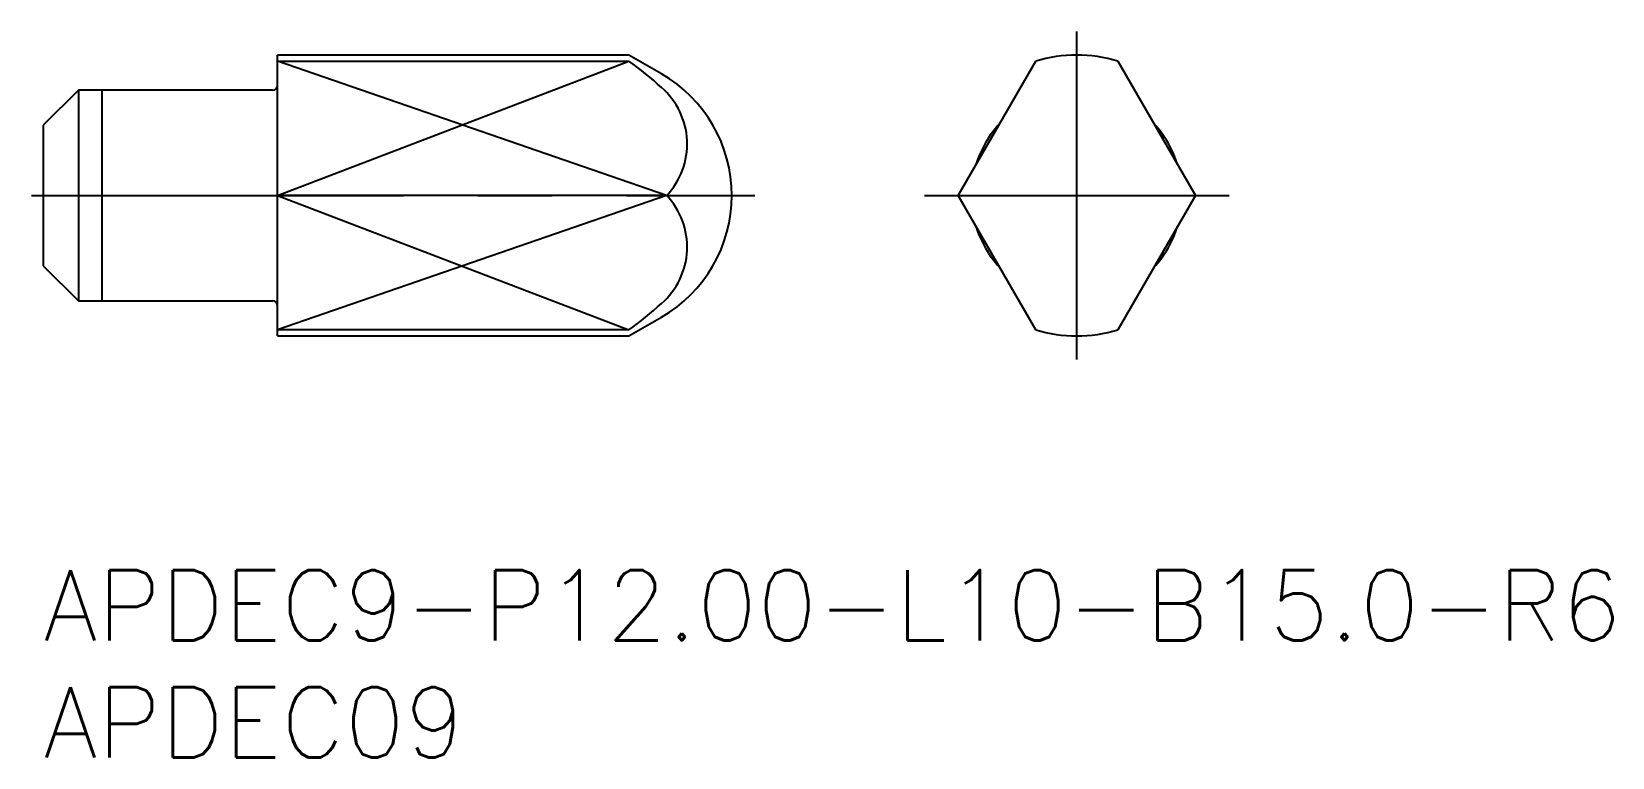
# Model space of a CAD drawing. Extents: x -0.5 to 67, y -8 to 23.
import ezdxf

# ---------------------------------------------------------------- set-up
doc = ezdxf.new("R2010")
doc.units = 0
doc.header["$LTSCALE"] = 0.5
doc.linetypes.add('CENTER', pattern=[50.8, 31.75, -6.35, 6.35, -6.35])
for name, color, linetype in [('MSM_CENTER', 1, 'CENTER'), ('MSM_CONTINUOUS', 7, 'CONTINUOUS'), ('MSM_NARROW', 5, 'CONTINUOUS'), ('MSM_PART_NUMBER', 7, 'CONTINUOUS')]:
    doc.layers.add(name, color=color, linetype=linetype)
doc.styles.get("Standard").update_dxf_attribs({"font": 'txt.shx', "height": 1, "bigfont": 'bigfont.shx'})

# ---------------------------------------------------------------- blocks, each defined once
blk = doc.blocks.new('*U14')
at = {"layer": 'MSM_PART_NUMBER'}
blk.add_text('APDEC9-P12.00-L10-B15.0-R6', height=3, dxfattribs=at).set_placement((0, -3))
blk = doc.blocks.new('*U15')
at = {"layer": 'MSM_PART_NUMBER'}
blk.add_text('APDEC09', height=3, dxfattribs=at).set_placement((0, -8))

msp = doc.modelspace()

# ---------------------------------------------------------------- linework, layer by layer
at = {"layer": 'MSM_CENTER'}
for p, q in [((44.12, 9), (44.12, 23)), ((-0.5, 16), (30.372, 16)), ((37.62, 16), (50.62, 16))]:
    msp.add_line(p, q, dxfattribs=at)
at = {"layer": 'MSM_CONTINUOUS'}
for p, q in [((25, 22), (10, 22)), ((10, 10), (10, 22)), ((10, 21.739), (24.999, 21.739)), ((26.392, 21.196), (25, 22)), ((39.057, 16), (42.37, 21.739)), ((45.87, 21.739), (49.184, 16)), ((1.5, 20.5), (0, 19)), ((9.8, 20.5), (1.5, 20.5)), ((1.5, 20.5), (1.5, 11.5)), ((0, 19), (0, 13)), ((26.611, 16), (10, 16)), ((42.37, 10.261), (39.057, 16)), ((49.184, 16), (45.87, 10.261)), ((0, 13), (1.5, 11.5)), ((1.5, 11.5), (9.8, 11.5)), ((25, 10), (26.392, 10.804)), ((24.999, 10.261), (10, 10.261)), ((10, 10), (25, 10))]:
    msp.add_line(p, q, dxfattribs=at)
for centre, radius, start, end in [((16.03, 9.282), 15.35, 47.53985, 54.2445), ((44.12, 16), 6, 73.04224, 106.95776), ((23.392, 16), 6, 300, 60), ((9.8, 20.7), 0.2, 270, 0), ((24.292, 18.198), 3.196, 316.53162, 48.90875), ((44.12, 16), 4.5, 137.02488, 162.97512), ((44.12, 16), 4.5, 17.02488, 42.97512), ((24.292, 13.802), 3.196, 311.09125, 43.46838), ((44.12, 16), 4.5, 197.02488, 222.97512), ((44.12, 16), 4.5, 317.02488, 342.97512), ((9.8, 11.3), 0.2, 0, 90), ((16.034, 22.712), 15.343, 305.75386, 312.46168), ((44.12, 16), 6, 253.04224, 286.95776)]:
    msp.add_arc(centre, radius, start, end, dxfattribs=at)
at = {"layer": 'MSM_NARROW'}
for p, q in [((10, 16), (24.999, 21.739)), ((26.611, 16), (10, 21.739)), ((2.5, 20.5), (2.5, 11.5)), ((10, 16), (24.999, 10.261)), ((26.611, 16), (10, 10.261))]:
    msp.add_line(p, q, dxfattribs=at)

# ---------------------------------------------------------------- block references
at = {"layer": 'MSM_CONTINUOUS'}
for name in ['*U14', '*U15']:
    msp.add_blockref(name, (0, 0), dxfattribs=at)

doc.saveas('drawing.dxf')
